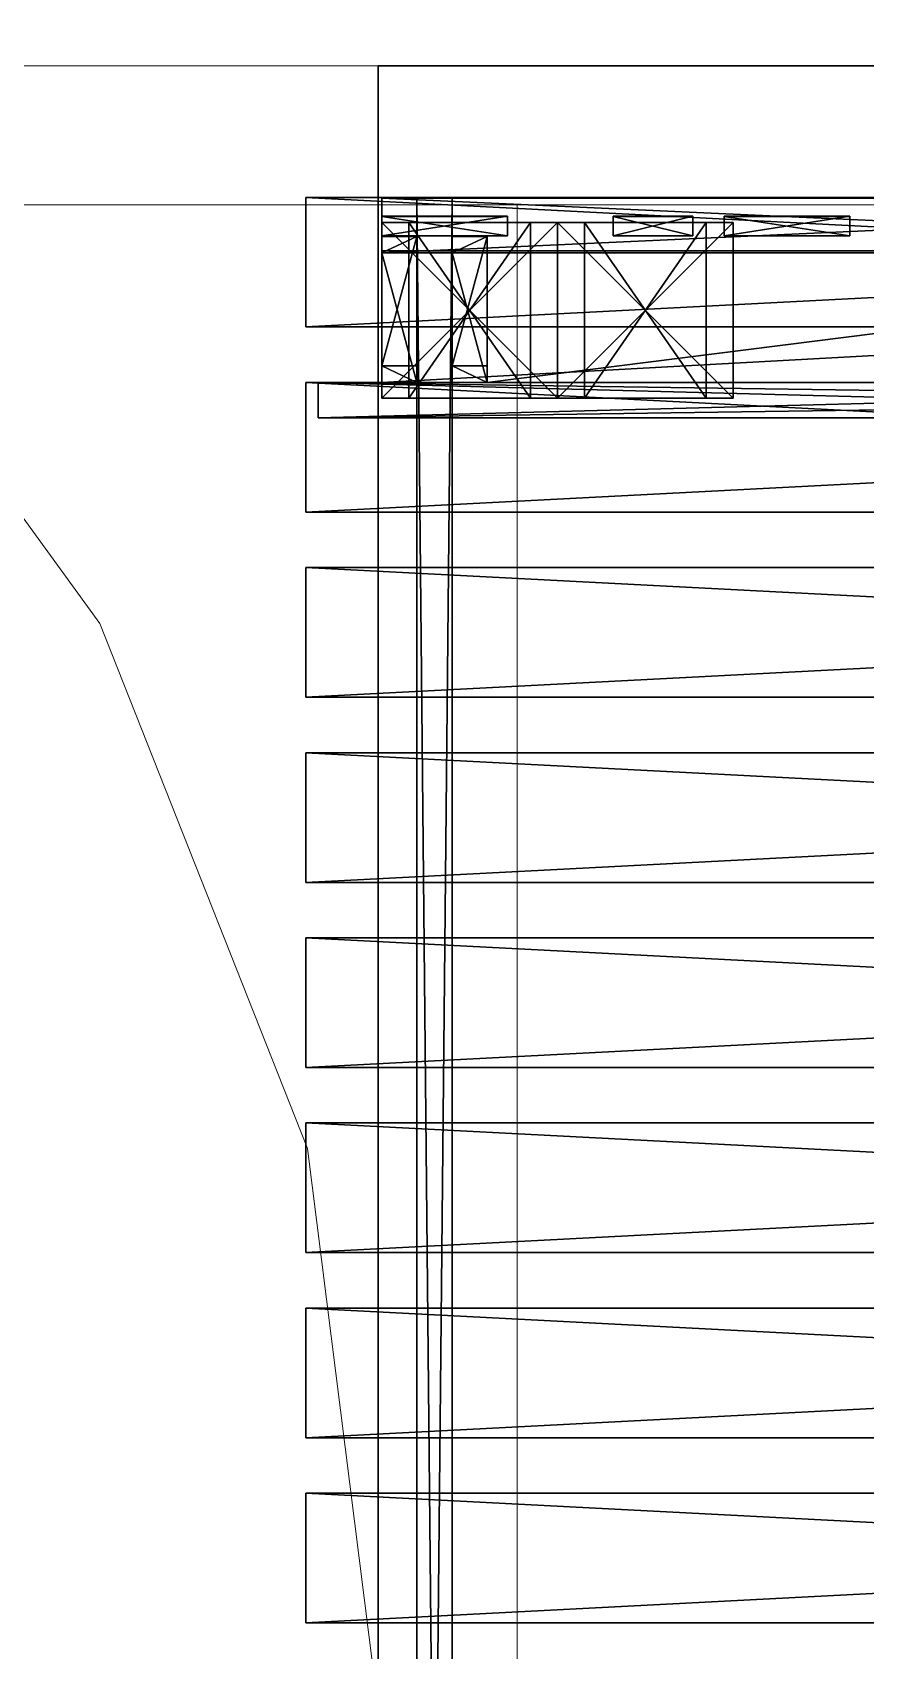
# Model space of a CAD drawing. Header units: centimetres. Extents: x 402 to 3875, y 442 to 2267.
# Drawn here: x 1306.9 to 1397, y 1902.4 to 2077.3 of the extents above; entities that cross this region are included whole.
import ezdxf

# ---------------------------------------------------------------- set-up
doc = ezdxf.new("R2010")
doc.units = ezdxf.units.CM
doc.layers.get('0').update_dxf_attribs({"true_color": 0xff5454})
for name, color, linetype in [('Columns of the Existing Mesh Walls', 250, 'Continuous'), ('Floor Area (Red Dust)', 250, 'Continuous'), ('Ground Wooden Structure Systems', 250, 'Continuous'), ('Plan', 250, 'Continuous'), ('Roof Systems', 250, 'Continuous'), ('Sliding Frames (window like)', 250, 'Continuous')]:
    doc.layers.add(name, color=color, linetype=linetype)
doc.layers.get('0').off()

# ---------------------------------------------------------------- blocks, each defined once
blk = doc.blocks.new('Component_1')
for p, q in [((0, -12), (0, 258.82)), ((0, -12, 2.7), (0, 258.82, 2.7)), ((14, 258.82), (14, -12)), ((14, 258.82, 2.7), (14, -12, 2.7)), ((14, -12), (0, -12)), ((14, -12, 2.7), (0, -12, 2.7)), ((0, -12), (0, -12, 2.7)), ((14, -12), (14, -12, 2.7))]:
    blk.add_line(p, q)
mesh = blk.add_polyface()
corners = [(14, 258.82), (0, -12), (0, 258.82), (14, -12)]
mesh.append_faces([[corners[k] for k in face] for face in [(0, 1, 2), (1, 0, 3)]], dxfattribs={"vtx0": -1})
mesh = blk.add_polyface()
corners = [(0, 258.82, 2.7), (0, -12), (0, -12, 2.7), (0, 258.82)]
mesh.append_faces([[corners[k] for k in face] for face in [(0, 1, 2), (1, 0, 3)]], dxfattribs={"vtx0": -1})
at = {"color": 250, "true_color": 0x3a3a3a}
mesh = blk.add_polyface(dxfattribs=at)
corners = [(14, -12, 2.7), (0, 258.82, 2.7), (0, -12, 2.7), (14, 258.82, 2.7)]
mesh.append_faces([[corners[k] for k in face] for face in [(0, 1, 2), (1, 0, 3)]], dxfattribs={"vtx0": -1, "color": 250})
mesh = blk.add_polyface()
corners = [(14, 258.82), (14, -12, 2.7), (14, -12), (14, 258.82, 2.7)]
mesh.append_faces([[corners[k] for k in face] for face in [(0, 1, 2), (1, 0, 3)]], dxfattribs={"vtx0": -1})
mesh = blk.add_polyface()
corners = [(14, -12, 2.7), (0, -12), (14, -12), (0, -12, 2.7)]
mesh.append_faces([[corners[k] for k in face] for face in [(0, 1, 2), (1, 0, 3)]], dxfattribs={"vtx0": -1})
blk = doc.blocks.new('Group_16')
for p, q in [((570, 260), (145.55, 260)), ((570, 0), (570, 260))]:
    blk.add_line(p, q)
mesh = blk.add_polyface()
corners = [(145.55, 260), (570, 0), (21.2, 0), (570, 260)]
mesh.append_faces([[corners[k] for k in face] for face in [(0, 1, 2), (1, 0, 3)]], dxfattribs={"vtx0": -1})
blk = doc.blocks.new('Group_29')
for p, q in [((-115.18, 0, 10.55), (-115.18, 3.8, 10.55)), ((-115.18, 0, -3.5), (-115.18, 3.8, -3.5)), ((-115.18, 3.8, -3.5), (270.89, 3.8, -3.5)), ((-115.18, 3.8, 10.55), (-115.18, 3.8, -3.5)), ((270.89, 3.8, 10.55), (-115.18, 3.8, 10.55)), ((-115.18, 0, -3.5), (270.89, 0, -3.5)), ((270.89, 0, 10.55), (-115.18, 0, 10.55)), ((-115.18, 0, 10.55), (-115.18, 0, -3.5))]:
    blk.add_line(p, q)
mesh = blk.add_polyface()
corners = [(270.89, 3.8, -3.5), (-115.18, 0, -3.5), (-115.18, 3.8, -3.5), (270.89, 0, -3.5)]
mesh.append_faces([[corners[k] for k in face] for face in [(0, 1, 2), (1, 0, 3)]], dxfattribs={"vtx0": -1})
mesh = blk.add_polyface()
corners = [(-115.18, 3.8, 10.55), (270.89, 3.8, -3.5), (-115.18, 3.8, -3.5), (270.89, 3.8, 10.55)]
mesh.append_faces([[corners[k] for k in face] for face in [(0, 1, 2), (1, 0, 3)]], dxfattribs={"vtx0": -1})
mesh = blk.add_polyface()
corners = [(270.89, 0, 10.55), (-115.18, 3.8, 10.55), (-115.18, 0, 10.55), (270.89, 3.8, 10.55)]
mesh.append_faces([[corners[k] for k in face] for face in [(0, 1, 2), (1, 0, 3)]], dxfattribs={"vtx0": -1})
mesh = blk.add_polyface()
corners = [(-115.18, 3.8, 10.55), (-115.18, 0, -3.5), (-115.18, 0, 10.55), (-115.18, 3.8, -3.5)]
mesh.append_faces([[corners[k] for k in face] for face in [(0, 1, 2), (1, 0, 3)]], dxfattribs={"vtx0": -1})
mesh = blk.add_polyface()
corners = [(270.89, 0, 10.55), (-115.18, 0, -3.5), (270.89, 0, -3.5), (-115.18, 0, 10.55)]
mesh.append_faces([[corners[k] for k in face] for face in [(0, 1, 2), (1, 0, 3)]], dxfattribs={"vtx0": -1})
blk = doc.blocks.new('Group_28')
for p, q in [((0, 254.25, 3.8), (14.22, 254.25, 3.8)), ((0, 0, 3.8), (0, 254.25, 3.8)), ((0, 0), (0, 254.25)), ((0, 254.25), (0, 254.25, 3.8)), ((0, 254.25), (14.22, 254.25)), ((14.22, 254.25), (14.22, 0)), ((14.22, 254.25, 3.8), (14.22, 0, 3.8)), ((14.22, 254.25), (14.22, 254.25, 3.8))]:
    blk.add_line(p, q)
mesh = blk.add_polyface()
corners = [(14.22, 0, 3.8), (0, 254.25, 3.8), (0, 0, 3.8), (14.22, 254.25, 3.8)]
mesh.append_faces([[corners[k] for k in face] for face in [(0, 1, 2), (1, 0, 3)]], dxfattribs={"vtx0": -1})
mesh = blk.add_polyface()
corners = [(0, 254.25, 3.8), (0, 0), (0, 0, 3.8), (0, 254.25)]
mesh.append_faces([[corners[k] for k in face] for face in [(0, 1, 2), (1, 0, 3)]], dxfattribs={"vtx0": -1})
mesh = blk.add_polyface()
corners = [(0, 254.25), (14.22, 0), (0, 0), (14.22, 254.25)]
mesh.append_faces([[corners[k] for k in face] for face in [(0, 1, 2), (1, 0, 3)]], dxfattribs={"vtx0": -1})
mesh = blk.add_polyface()
corners = [(0, 254.25), (14.22, 254.25, 3.8), (14.22, 254.25), (0, 254.25, 3.8)]
mesh.append_faces([[corners[k] for k in face] for face in [(0, 1, 2), (1, 0, 3)]], dxfattribs={"vtx0": -1})
mesh = blk.add_polyface()
corners = [(14.22, 254.25), (14.22, 0, 3.8), (14.22, 0), (14.22, 254.25, 3.8)]
mesh.append_faces([[corners[k] for k in face] for face in [(0, 1, 2), (1, 0, 3)]], dxfattribs={"vtx0": -1})
blk = doc.blocks.new('Group_17')
for p, q in [((0, 66.81, 3.8), (14.22, 66.81, 3.8)), ((0, -43.57, 3.8), (0, 66.81, 3.8)), ((0, -43.57), (0, 66.81)), ((0, 66.81), (0, 66.81, 3.8)), ((0, 66.81), (14.22, 66.81)), ((14.22, 66.81), (14.22, -43.57)), ((14.22, 66.81, 3.8), (14.22, -43.57, 3.8)), ((14.22, 66.81), (14.22, 66.81, 3.8)), ((0, -43.57), (0, -43.57, 3.8)), ((14.22, -43.57), (0, -43.57)), ((14.22, -43.57, 3.8), (0, -43.57, 3.8)), ((14.22, -43.57), (14.22, -43.57, 3.8))]:
    blk.add_line(p, q)
mesh = blk.add_polyface()
corners = [(14.22, -43.57, 3.8), (0, 66.81, 3.8), (0, -43.57, 3.8), (14.22, 66.81, 3.8)]
mesh.append_faces([[corners[k] for k in face] for face in [(0, 1, 2), (1, 0, 3)]], dxfattribs={"vtx0": -1})
mesh = blk.add_polyface()
corners = [(0, 66.81, 3.8), (0, -43.57), (0, -43.57, 3.8), (0, 66.81)]
mesh.append_faces([[corners[k] for k in face] for face in [(0, 1, 2), (1, 0, 3)]], dxfattribs={"vtx0": -1})
mesh = blk.add_polyface()
corners = [(0, 66.81), (14.22, -43.57), (0, -43.57), (14.22, 66.81)]
mesh.append_faces([[corners[k] for k in face] for face in [(0, 1, 2), (1, 0, 3)]], dxfattribs={"vtx0": -1})
mesh = blk.add_polyface()
corners = [(0, 66.81), (14.22, 66.81, 3.8), (14.22, 66.81), (0, 66.81, 3.8)]
mesh.append_faces([[corners[k] for k in face] for face in [(0, 1, 2), (1, 0, 3)]], dxfattribs={"vtx0": -1})
mesh = blk.add_polyface()
corners = [(14.22, 66.81), (14.22, -43.57, 3.8), (14.22, -43.57), (14.22, 66.81, 3.8)]
mesh.append_faces([[corners[k] for k in face] for face in [(0, 1, 2), (1, 0, 3)]], dxfattribs={"vtx0": -1})
mesh = blk.add_polyface()
corners = [(14.22, -43.57, 3.8), (0, -43.57), (14.22, -43.57), (0, -43.57, 3.8)]
mesh.append_faces([[corners[k] for k in face] for face in [(0, 1, 2), (1, 0, 3)]], dxfattribs={"vtx0": -1})
blk = doc.blocks.new('Group_4')
for p, q in [((19, 19, -9), (0, 19, -9)), ((0, 19, -9), (0, 19, 10)), ((19, 19, 10), (0, 19, 10)), ((0, 19, -9), (0, 0, -9)), ((0, 19, 10), (0, 0, 10)), ((19, 19, -9), (19, 19, 10)), ((19, 0, -9), (19, 19, -9)), ((19, 0, 10), (19, 19, 10)), ((0, 16.08, 7.08), (0, 2.92, 7.08)), ((0, 2.92, -6.08), (0, 16.08, -6.08)), ((0, 16.08, -6.08), (0, 16.08, 7.08)), ((19, 16.08, 7.08), (0, 16.08, 7.08)), ((19, 16.08, -6.08), (0, 16.08, -6.08)), ((19, 16.08, -6.08), (19, 16.08, 7.08)), ((19, 16.08, 7.08), (19, 2.92, 7.08)), ((19, 2.92, -6.08), (19, 16.08, -6.08)), ((0, 2.92, 7.08), (0, 2.92, -6.08)), ((19, 2.92, 7.08), (0, 2.92, 7.08)), ((19, 2.92, -6.08), (0, 2.92, -6.08)), ((19, 2.92, 7.08), (19, 2.92, -6.08)), ((0, 0, 10), (19, 0, 10)), ((0, 0, -9), (19, 0, -9)), ((0, 0, -9), (0, 0, 10)), ((19, 0, -9), (19, 0, 10))]:
    blk.add_line(p, q)
mesh = blk.add_polyface()
corners = [(0, 19, 10), (19, 19, -9), (0, 19, -9), (19, 19, 10)]
mesh.append_faces([[corners[k] for k in face] for face in [(0, 1, 2), (1, 0, 3)]], dxfattribs={"vtx0": -1})
mesh = blk.add_polyface()
corners = [(19, 0, 10), (0, 19, 10), (0, 0, 10), (19, 19, 10)]
mesh.append_faces([[corners[k] for k in face] for face in [(0, 1, 2), (1, 0, 3)]], dxfattribs={"vtx0": -1})
mesh = blk.add_polyface()
corners = [(19, 19, -9), (0, 0, -9), (0, 19, -9), (19, 0, -9)]
mesh.append_faces([[corners[k] for k in face] for face in [(0, 1, 2), (1, 0, 3)]], dxfattribs={"vtx0": -1})
mesh = blk.add_polyface()
corners = [(0, 0, 10), (0, 2.92, 7.08), (0, 0, -9), (0, 19, 10), (0, 16.08, 7.08), (0, 16.08, -6.08), (0, 2.92, -6.08), (0, 19, -9)]
mesh.append_faces([[corners[k] for k in face] for face in [(0, 1, 2), (1, 3, 4), (4, 3, 5), (2, 6, 7), (6, 2, 1), (7, 5, 3)]], dxfattribs={"vtx0": -1, "vtx1": -1})
mesh.append_faces([[corners[k] for k in face] for face in [(1, 0, 3), (7, 6, 5)]], dxfattribs={"vtx0": -1, "vtx2": -1})
mesh = blk.add_polyface()
corners = [(19, 0, -9), (19, 2.92, -6.08), (19, 0, 10), (19, 19, -9), (19, 16.08, -6.08), (19, 16.08, 7.08), (19, 2.92, 7.08), (19, 19, 10)]
mesh.append_faces([[corners[k] for k in face] for face in [(0, 1, 2), (1, 3, 4), (4, 3, 5), (2, 6, 7), (6, 2, 1), (7, 5, 3)]], dxfattribs={"vtx0": -1, "vtx1": -1})
mesh.append_faces([[corners[k] for k in face] for face in [(1, 0, 3), (7, 6, 5)]], dxfattribs={"vtx0": -1, "vtx2": -1})
mesh = blk.add_polyface()
corners = [(19, 16.08, 7.08), (0, 2.92, 7.08), (0, 16.08, 7.08), (19, 2.92, 7.08)]
mesh.append_faces([[corners[k] for k in face] for face in [(0, 1, 2), (1, 0, 3)]], dxfattribs={"vtx0": -1})
mesh = blk.add_polyface()
corners = [(19, 2.92, -6.08), (0, 16.08, -6.08), (0, 2.92, -6.08), (19, 16.08, -6.08)]
mesh.append_faces([[corners[k] for k in face] for face in [(0, 1, 2), (1, 0, 3)]], dxfattribs={"vtx0": -1})
mesh = blk.add_polyface()
corners = [(19, 16.08, 7.08), (0, 16.08, -6.08), (19, 16.08, -6.08), (0, 16.08, 7.08)]
mesh.append_faces([[corners[k] for k in face] for face in [(0, 1, 2), (1, 0, 3)]], dxfattribs={"vtx0": -1})
mesh = blk.add_polyface()
corners = [(0, 2.92, 7.08), (19, 2.92, -6.08), (0, 2.92, -6.08), (19, 2.92, 7.08)]
mesh.append_faces([[corners[k] for k in face] for face in [(0, 1, 2), (1, 0, 3)]], dxfattribs={"vtx0": -1})
mesh = blk.add_polyface()
corners = [(19, 0, 10), (0, 0, -9), (19, 0, -9), (0, 0, 10)]
mesh.append_faces([[corners[k] for k in face] for face in [(0, 1, 2), (1, 0, 3)]], dxfattribs={"vtx0": -1})
blk = doc.blocks.new('Group_1')
at = {"layer": 'Columns of the Existing Mesh Walls', "color": 250, "lineweight": 20}
for points in [[(65.87, 2742.5, 0), (65.87, 2.5, 0)], [(80.87, 2742.5, 0), (80.87, 2.5, 0)]]:
    blk.add_polyline3d(points, dxfattribs=at)
at = {"layer": 'Floor Area (Red Dust)', "lineweight": 5}
for points in [[(614.67, 1202.5, 0), (65.87, 1202.5, 0), (65.87, 942.5, 0), (490.32, 942.5, 0), (614.67, 1202.5, 0)], [(590.87, 1187.5, 0), (80.87, 1187.5, 0), (80.87, 957.5, 0), (480.87, 957.5, 0), (590.87, 1187.5, 0)]]:
    blk.add_polyline3d(points, close=True, dxfattribs=at)
blk.add_polyline3d([(409.96, 876.54, 0), (360.61, 912.4, 0), (303.89, 934.85, 0), (243.37, 942.5, 0), (243.37, 942.5, 0), (182.84, 934.85, 0), (126.12, 912.4, 0), (76.77, 876.54, 0)], dxfattribs=at)
blk = doc.blocks.new('Group_52')
for p, q in [((19.4, 3.8, 322.67), (5.62, 3.8, 320.24)), ((5.62, 0, 320.24), (5.62, 3.8, 320.24)), ((5.62, 3.8, 320.24), (62.08, 3.8)), ((76.3, 3.8), (19.4, 3.8, 322.67)), ((19.4, 0, 322.67), (19.4, 3.8, 322.67)), ((62.08, 0), (62.08, 3.8)), ((62.08, 3.8), (76.3, 3.8)), ((76.3, 0), (76.3, 3.8)), ((5.62, 0, 320.24), (62.08, 0)), ((19.4, 0, 322.67), (5.62, 0, 320.24)), ((76.3, 0), (19.4, 0, 322.67)), ((62.08, 0), (76.3, 0))]:
    blk.add_line(p, q)
mesh = blk.add_polyface()
corners = [(5.62, 3.8, 320.24), (62.08, 0), (5.62, 0, 320.24), (62.08, 3.8)]
mesh.append_faces([[corners[k] for k in face] for face in [(0, 1, 2), (1, 0, 3)]], dxfattribs={"vtx0": -1})
mesh = blk.add_polyface()
corners = [(19.4, 0, 322.67), (5.62, 3.8, 320.24), (5.62, 0, 320.24), (19.4, 3.8, 322.67)]
mesh.append_faces([[corners[k] for k in face] for face in [(0, 1, 2), (1, 0, 3)]], dxfattribs={"vtx0": -1})
mesh = blk.add_polyface()
corners = [(5.62, 3.8, 320.24), (76.3, 3.8), (62.08, 3.8), (19.4, 3.8, 322.67)]
mesh.append_faces([[corners[k] for k in face] for face in [(0, 1, 2), (1, 0, 3)]], dxfattribs={"vtx0": -1})
mesh = blk.add_polyface()
corners = [(76.3, 3.8), (19.4, 0, 322.67), (76.3, 0), (19.4, 3.8, 322.67)]
mesh.append_faces([[corners[k] for k in face] for face in [(0, 1, 2), (1, 0, 3)]], dxfattribs={"vtx0": -1})
mesh = blk.add_polyface()
corners = [(76.3, 3.8), (62.08, 0), (62.08, 3.8), (76.3, 0)]
mesh.append_faces([[corners[k] for k in face] for face in [(0, 1, 2), (1, 0, 3)]], dxfattribs={"vtx0": -1})
mesh = blk.add_polyface()
corners = [(76.3, 0), (5.62, 0, 320.24), (62.08, 0), (19.4, 0, 322.67)]
mesh.append_faces([[corners[k] for k in face] for face in [(0, 1, 2), (1, 0, 3)]], dxfattribs={"vtx0": -1})
blk = doc.blocks.new('Group_38')
for p, q in [((-115.18, 0, 10.55), (-115.18, 3.8, 10.55)), ((-115.18, 0, -3.5), (-115.18, 3.8, -3.5)), ((-115.18, 3.8, -3.5), (270.89, 3.8, -3.5)), ((-115.18, 3.8, 10.55), (-115.18, 3.8, -3.5)), ((270.89, 3.8, 10.55), (-115.18, 3.8, 10.55)), ((-115.18, 0, -3.5), (270.89, 0, -3.5)), ((270.89, 0, 10.55), (-115.18, 0, 10.55)), ((-115.18, 0, 10.55), (-115.18, 0, -3.5))]:
    blk.add_line(p, q)
mesh = blk.add_polyface()
corners = [(270.89, 3.8, -3.5), (-115.18, 0, -3.5), (-115.18, 3.8, -3.5), (270.89, 0, -3.5)]
mesh.append_faces([[corners[k] for k in face] for face in [(0, 1, 2), (1, 0, 3)]], dxfattribs={"vtx0": -1})
mesh = blk.add_polyface()
corners = [(-115.18, 3.8, 10.55), (270.89, 3.8, -3.5), (-115.18, 3.8, -3.5), (270.89, 3.8, 10.55)]
mesh.append_faces([[corners[k] for k in face] for face in [(0, 1, 2), (1, 0, 3)]], dxfattribs={"vtx0": -1})
mesh = blk.add_polyface()
corners = [(270.89, 0, 10.55), (-115.18, 3.8, 10.55), (-115.18, 0, 10.55), (270.89, 3.8, 10.55)]
mesh.append_faces([[corners[k] for k in face] for face in [(0, 1, 2), (1, 0, 3)]], dxfattribs={"vtx0": -1})
mesh = blk.add_polyface()
corners = [(-115.18, 3.8, 10.55), (-115.18, 0, -3.5), (-115.18, 0, 10.55), (-115.18, 3.8, -3.5)]
mesh.append_faces([[corners[k] for k in face] for face in [(0, 1, 2), (1, 0, 3)]], dxfattribs={"vtx0": -1})
mesh = blk.add_polyface()
corners = [(270.89, 0, 10.55), (-115.18, 0, -3.5), (270.89, 0, -3.5), (-115.18, 0, 10.55)]
mesh.append_faces([[corners[k] for k in face] for face in [(0, 1, 2), (1, 0, 3)]], dxfattribs={"vtx0": -1})
blk = doc.blocks.new('Group_6')
for p, q in [((21.48, 3.8, -3.5), (288.74, 3.8, -3.5)), ((288.74, 3.8, 10.55), (21.48, 3.8, 10.55)), ((288.74, 0, -3.5), (288.74, 3.8, -3.5)), ((288.74, 3.8, -3.5), (288.74, 3.8, 10.55)), ((288.74, 0, 10.55), (288.74, 3.8, 10.55)), ((21.48, 0, -3.5), (288.74, 0, -3.5)), ((288.74, 0, 10.55), (21.48, 0, 10.55)), ((288.74, 0, -3.5), (288.74, 0, 10.55))]:
    blk.add_line(p, q)
mesh = blk.add_polyface()
corners = [(288.74, 3.8, -3.5), (21.48, 0, -3.5), (21.48, 3.8, -3.5), (288.74, 0, -3.5)]
mesh.append_faces([[corners[k] for k in face] for face in [(0, 1, 2), (1, 0, 3)]], dxfattribs={"vtx0": -1})
mesh = blk.add_polyface()
corners = [(21.48, 3.8, 10.55), (288.74, 3.8, -3.5), (21.48, 3.8, -3.5), (288.74, 3.8, 10.55)]
mesh.append_faces([[corners[k] for k in face] for face in [(0, 1, 2), (1, 0, 3)]], dxfattribs={"vtx0": -1})
mesh = blk.add_polyface()
corners = [(288.74, 0, 10.55), (21.48, 3.8, 10.55), (21.48, 0, 10.55), (288.74, 3.8, 10.55)]
mesh.append_faces([[corners[k] for k in face] for face in [(0, 1, 2), (1, 0, 3)]], dxfattribs={"vtx0": -1})
mesh = blk.add_polyface()
corners = [(288.74, 3.8, -3.5), (288.74, 0, 10.55), (288.74, 0, -3.5), (288.74, 3.8, 10.55)]
mesh.append_faces([[corners[k] for k in face] for face in [(0, 1, 2), (1, 0, 3)]], dxfattribs={"vtx0": -1})
mesh = blk.add_polyface()
corners = [(288.74, 0, 10.55), (21.48, 0, -3.5), (288.74, 0, -3.5), (21.48, 0, 10.55)]
mesh.append_faces([[corners[k] for k in face] for face in [(0, 1, 2), (1, 0, 3)]], dxfattribs={"vtx0": -1})
blk = doc.blocks.new('Group_7')
for p, q in [((21.48, 3.8, -3.5), (288.74, 3.8, -3.5)), ((288.74, 3.8, 10.55), (21.48, 3.8, 10.55)), ((288.74, 0, -3.5), (288.74, 3.8, -3.5)), ((288.74, 3.8, -3.5), (288.74, 3.8, 10.55)), ((288.74, 0, 10.55), (288.74, 3.8, 10.55)), ((21.48, 0, -3.5), (288.74, 0, -3.5)), ((288.74, 0, 10.55), (21.48, 0, 10.55)), ((288.74, 0, -3.5), (288.74, 0, 10.55))]:
    blk.add_line(p, q)
mesh = blk.add_polyface()
corners = [(288.74, 3.8, -3.5), (21.48, 0, -3.5), (21.48, 3.8, -3.5), (288.74, 0, -3.5)]
mesh.append_faces([[corners[k] for k in face] for face in [(0, 1, 2), (1, 0, 3)]], dxfattribs={"vtx0": -1})
mesh = blk.add_polyface()
corners = [(21.48, 3.8, 10.55), (288.74, 3.8, -3.5), (21.48, 3.8, -3.5), (288.74, 3.8, 10.55)]
mesh.append_faces([[corners[k] for k in face] for face in [(0, 1, 2), (1, 0, 3)]], dxfattribs={"vtx0": -1})
mesh = blk.add_polyface()
corners = [(288.74, 0, 10.55), (21.48, 3.8, 10.55), (21.48, 0, 10.55), (288.74, 3.8, 10.55)]
mesh.append_faces([[corners[k] for k in face] for face in [(0, 1, 2), (1, 0, 3)]], dxfattribs={"vtx0": -1})
mesh = blk.add_polyface()
corners = [(288.74, 3.8, -3.5), (288.74, 0, 10.55), (288.74, 0, -3.5), (288.74, 3.8, 10.55)]
mesh.append_faces([[corners[k] for k in face] for face in [(0, 1, 2), (1, 0, 3)]], dxfattribs={"vtx0": -1})
mesh = blk.add_polyface()
corners = [(288.74, 0, 10.55), (21.48, 0, -3.5), (288.74, 0, -3.5), (21.48, 0, 10.55)]
mesh.append_faces([[corners[k] for k in face] for face in [(0, 1, 2), (1, 0, 3)]], dxfattribs={"vtx0": -1})
blk = doc.blocks.new('Group_3')
for p, q in [((144.55, 0, 10.55), (144.55, 3.8, 10.55)), ((144.55, 0, -3.5), (144.55, 3.8, -3.5)), ((144.55, 3.8, -3.5), (288.74, 3.8, -3.5)), ((144.55, 3.8, 10.55), (144.55, 3.8, -3.5)), ((288.74, 3.8, 10.55), (144.55, 3.8, 10.55)), ((288.74, 0, -3.5), (288.74, 3.8, -3.5)), ((288.74, 3.8, -3.5), (288.74, 3.8, 10.55)), ((288.74, 0, 10.55), (288.74, 3.8, 10.55)), ((144.55, 0, -3.5), (288.74, 0, -3.5)), ((288.74, 0, 10.55), (144.55, 0, 10.55)), ((144.55, 0, 10.55), (144.55, 0, -3.5)), ((288.74, 0, -3.5), (288.74, 0, 10.55))]:
    blk.add_line(p, q)
mesh = blk.add_polyface()
corners = [(288.74, 3.8, -3.5), (144.55, 0, -3.5), (144.55, 3.8, -3.5), (288.74, 0, -3.5)]
mesh.append_faces([[corners[k] for k in face] for face in [(0, 1, 2), (1, 0, 3)]], dxfattribs={"vtx0": -1})
mesh = blk.add_polyface()
corners = [(144.55, 3.8, 10.55), (288.74, 3.8, -3.5), (144.55, 3.8, -3.5), (288.74, 3.8, 10.55)]
mesh.append_faces([[corners[k] for k in face] for face in [(0, 1, 2), (1, 0, 3)]], dxfattribs={"vtx0": -1})
mesh = blk.add_polyface()
corners = [(288.74, 0, 10.55), (144.55, 3.8, 10.55), (144.55, 0, 10.55), (288.74, 3.8, 10.55)]
mesh.append_faces([[corners[k] for k in face] for face in [(0, 1, 2), (1, 0, 3)]], dxfattribs={"vtx0": -1})
mesh = blk.add_polyface()
corners = [(144.55, 3.8, 10.55), (144.55, 0, -3.5), (144.55, 0, 10.55), (144.55, 3.8, -3.5)]
mesh.append_faces([[corners[k] for k in face] for face in [(0, 1, 2), (1, 0, 3)]], dxfattribs={"vtx0": -1})
mesh = blk.add_polyface()
corners = [(288.74, 3.8, -3.5), (288.74, 0, 10.55), (288.74, 0, -3.5), (288.74, 3.8, 10.55)]
mesh.append_faces([[corners[k] for k in face] for face in [(0, 1, 2), (1, 0, 3)]], dxfattribs={"vtx0": -1})
mesh = blk.add_polyface()
corners = [(288.74, 0, 10.55), (144.55, 0, -3.5), (288.74, 0, -3.5), (144.55, 0, 10.55)]
mesh.append_faces([[corners[k] for k in face] for face in [(0, 1, 2), (1, 0, 3)]], dxfattribs={"vtx0": -1})
blk = doc.blocks.new('Group_10')
for p, q in [((0, 0, 3.8), (0, 225.93, 3.8)), ((0, 0), (0, 225.93)), ((9.43, 225.93), (9.43, 0)), ((9.43, 225.93, 3.8), (9.43, 0, 3.8)), ((0, 0), (0, 0, 3.8)), ((9.43, 0), (0, 0)), ((9.43, 0, 3.8), (0, 0, 3.8)), ((9.43, 0), (9.43, 0, 3.8))]:
    blk.add_line(p, q)
mesh = blk.add_polyface()
corners = [(9.43, 0, 3.8), (0, 225.93, 3.8), (0, 0, 3.8), (9.43, 225.93, 3.8)]
mesh.append_faces([[corners[k] for k in face] for face in [(0, 1, 2), (1, 0, 3)]], dxfattribs={"vtx0": -1})
mesh = blk.add_polyface()
corners = [(0, 225.93, 3.8), (0, 0), (0, 0, 3.8), (0, 225.93)]
mesh.append_faces([[corners[k] for k in face] for face in [(0, 1, 2), (1, 0, 3)]], dxfattribs={"vtx0": -1})
mesh = blk.add_polyface()
corners = [(9.43, 225.93), (0, 0), (0, 225.93), (9.43, 0)]
mesh.append_faces([[corners[k] for k in face] for face in [(0, 1, 2), (1, 0, 3)]], dxfattribs={"vtx0": -1})
mesh = blk.add_polyface()
corners = [(9.43, 225.93), (9.43, 0, 3.8), (9.43, 0), (9.43, 225.93, 3.8)]
mesh.append_faces([[corners[k] for k in face] for face in [(0, 1, 2), (1, 0, 3)]], dxfattribs={"vtx0": -1})
mesh = blk.add_polyface()
corners = [(9.43, 0), (0, 0, 3.8), (0, 0), (9.43, 0, 3.8)]
mesh.append_faces([[corners[k] for k in face] for face in [(0, 1, 2), (1, 0, 3)]], dxfattribs={"vtx0": -1})
blk = doc.blocks.new('Group_56')
for p, q in [((0, 13.61, 114.43), (0, 0, 114.43)), ((20.18, 13.61), (0, 13.61, 114.43)), ((2.07, 13.61, 114.8), (0, 13.61, 114.43)), ((2.07, 13.61, 114.8), (2.07, 0, 114.8)), ((22.25, 13.61, 0.36), (2.07, 13.61, 114.8)), ((20.18, 0), (20.18, 13.61)), ((22.25, 13.61, 0.36), (20.18, 13.61)), ((22.25, 0, 0.36), (22.25, 13.61, 0.36)), ((0, 0, 114.43), (20.18, 0)), ((2.07, 0, 114.8), (0, 0, 114.43)), ((2.07, 0, 114.8), (22.25, 0, 0.36)), ((22.25, 0, 0.36), (20.18, 0))]:
    blk.add_line(p, q)
mesh = blk.add_polyface()
corners = [(0, 0, 114.43), (20.18, 13.61), (20.18, 0), (0, 13.61, 114.43)]
mesh.append_faces([[corners[k] for k in face] for face in [(0, 1, 2), (1, 0, 3)]], dxfattribs={"vtx0": -1})
mesh = blk.add_polyface()
corners = [(2.07, 0, 114.8), (0, 13.61, 114.43), (0, 0, 114.43), (2.07, 13.61, 114.8)]
mesh.append_faces([[corners[k] for k in face] for face in [(0, 1, 2), (1, 0, 3)]], dxfattribs={"vtx0": -1})
mesh = blk.add_polyface()
corners = [(0, 13.61, 114.43), (22.25, 13.61, 0.36), (20.18, 13.61), (2.07, 13.61, 114.8)]
mesh.append_faces([[corners[k] for k in face] for face in [(0, 1, 2), (1, 0, 3)]], dxfattribs={"vtx0": -1})
mesh = blk.add_polyface()
corners = [(22.25, 13.61, 0.36), (2.07, 0, 114.8), (22.25, 0, 0.36), (2.07, 13.61, 114.8)]
mesh.append_faces([[corners[k] for k in face] for face in [(0, 1, 2), (1, 0, 3)]], dxfattribs={"vtx0": -1})
mesh = blk.add_polyface()
corners = [(22.25, 13.61, 0.36), (20.18, 0), (20.18, 13.61), (22.25, 0, 0.36)]
mesh.append_faces([[corners[k] for k in face] for face in [(0, 1, 2), (1, 0, 3)]], dxfattribs={"vtx0": -1})
mesh = blk.add_polyface()
corners = [(22.25, 0, 0.36), (0, 0, 114.43), (20.18, 0), (2.07, 0, 114.8)]
mesh.append_faces([[corners[k] for k in face] for face in [(0, 1, 2), (1, 0, 3)]], dxfattribs={"vtx0": -1})
blk = doc.blocks.new('Group_14')
for p, q in [((0, 13.61, 114.43), (0, 5, 114.43)), ((20.18, 13.61), (0, 13.61, 114.43)), ((2.07, 13.61, 114.8), (0, 13.61, 114.43)), ((2.07, 13.61, 114.8), (2.07, 5, 114.8)), ((22.25, 13.61, 0.36), (2.07, 13.61, 114.8)), ((20.18, 5), (20.18, 13.61)), ((22.25, 13.61, 0.36), (20.18, 13.61)), ((22.25, 5, 0.36), (22.25, 13.61, 0.36)), ((0, 5, 114.43), (20.18, 5)), ((2.07, 5, 114.8), (0, 5, 114.43)), ((2.07, 5, 114.8), (22.25, 5, 0.36)), ((22.25, 5, 0.36), (20.18, 5))]:
    blk.add_line(p, q)
mesh = blk.add_polyface()
corners = [(0, 5, 114.43), (20.18, 13.61), (20.18, 5), (0, 13.61, 114.43)]
mesh.append_faces([[corners[k] for k in face] for face in [(0, 1, 2), (1, 0, 3)]], dxfattribs={"vtx0": -1})
mesh = blk.add_polyface()
corners = [(2.07, 5, 114.8), (0, 13.61, 114.43), (0, 5, 114.43), (2.07, 13.61, 114.8)]
mesh.append_faces([[corners[k] for k in face] for face in [(0, 1, 2), (1, 0, 3)]], dxfattribs={"vtx0": -1})
mesh = blk.add_polyface()
corners = [(0, 13.61, 114.43), (22.25, 13.61, 0.36), (20.18, 13.61), (2.07, 13.61, 114.8)]
mesh.append_faces([[corners[k] for k in face] for face in [(0, 1, 2), (1, 0, 3)]], dxfattribs={"vtx0": -1})
mesh = blk.add_polyface()
corners = [(22.25, 13.61, 0.36), (2.07, 5, 114.8), (22.25, 5, 0.36), (2.07, 13.61, 114.8)]
mesh.append_faces([[corners[k] for k in face] for face in [(0, 1, 2), (1, 0, 3)]], dxfattribs={"vtx0": -1})
mesh = blk.add_polyface()
corners = [(22.25, 13.61, 0.36), (20.18, 5), (20.18, 13.61), (22.25, 5, 0.36)]
mesh.append_faces([[corners[k] for k in face] for face in [(0, 1, 2), (1, 0, 3)]], dxfattribs={"vtx0": -1})
mesh = blk.add_polyface()
corners = [(22.25, 5, 0.36), (0, 5, 114.43), (20.18, 5), (2.07, 5, 114.8)]
mesh.append_faces([[corners[k] for k in face] for face in [(0, 1, 2), (1, 0, 3)]], dxfattribs={"vtx0": -1})
blk = doc.blocks.new('Group_15')
at = {"color": 31, "true_color": 0xffcc99, "xscale": 0.6271799220737199, "yscale": 0.5745582248511836}
for p in [(0, 0, 120), (0, 0)]:
    blk.add_blockref('Group_10', p, dxfattribs=at)
at = {"color": 250, "true_color": 0x3a3a3a, "extrusion": (0.173648, -2.81947e-19, 0.984808), "rotation": 270}
for name, p in [('Group_56', (37, 18.91, 4.08)), ('Group_14', (20, 18.91, 4.08)), ('Group_56', (0, 18.91, 4.08))]:
    blk.add_blockref(name, p, dxfattribs=at)

msp = doc.modelspace()

# ---------------------------------------------------------------- block references
at = {"layer": 'Columns of the Existing Mesh Walls', "lineweight": 20, "rotation": 270}
msp.add_blockref('Group_1', (401.81, 2139.52), dxfattribs=at)
at = {"layer": 'Floor Area (Red Dust)', "lineweight": 15, "rotation": 89.99999999999999}
for p in [(1363.69, 2037.74), (1382.69, 2037.74)]:
    msp.add_blockref('Group_4', p, dxfattribs=at)
at = {"layer": 'Ground Wooden Structure Systems', "lineweight": 15, "yscale": 1.021111111111111, "rotation": 89.99999999999999}
for name, p in [('Group_28', (1604.31, 2039.44, 10)), ('Group_17', (1424.31, 2039.44, 13.8))]:
    msp.add_blockref(name, p, dxfattribs=at)
at = {"layer": 'Plan', "lineweight": 15, "rotation": 89.99999999999999}
msp.add_blockref('Group_16', (1604.31, 1503.65), dxfattribs=at)
at = {"layer": 'Plan', "lineweight": 15, "extrusion": (0, 0, -1), "xscale": 1.008403495039375, "zscale": -1, "rotation": 270}
for name, p in [('Group_29', (-1352.29, 1943.29, -305.77)), ('Group_38', (-1352.29, 1943.29, -277.67)), ('Group_38', (-1352.29, 1943.29, -17.34)), ('Group_29', (-1352.29, 1943.29, -333.87))]:
    msp.add_blockref(name, p, dxfattribs=at)
at = {"layer": 'Plan', "lineweight": 15, "extrusion": (4.21999e-17, 0.176415, 0.984316), "xscale": 1.000499707894264, "zscale": 1.015949151628763, "rotation": 270}
for p in [(-1348.49, -1942.89, 373.41), (-1356.09, -1942.89, 373.41)]:
    msp.add_blockref('Group_52', p, dxfattribs=at)
at = {"layer": 'Plan', "lineweight": 15, "extrusion": (0, 0, -1), "xscale": 1.008403495039375, "zscale": -1}
msp.add_blockref('Group_6', (-1628.97, 2035.64, -319.82), dxfattribs=at)
at = {"layer": 'Roof Systems', "lineweight": 20, "rotation": 270}
msp.add_blockref('Group_15', (1344.69, 2059.35, 90.55), dxfattribs=at)
at = {"layer": 'Roof Systems', "lineweight": 25, "rotation": 270}
for p in [(1348.49, 2059.44, 344.42), (1348.49, 2039.44, 344.42), (1348.49, 2019.44, 344.42), (1348.49, 1999.44, 344.42), (1348.49, 1979.44, 344.42), (1348.49, 1959.44, 344.42), (1348.49, 1939.44, 344.42), (1348.49, 1919.44, 344.42)]:
    msp.add_blockref('Component_1', p, dxfattribs=at)
at = {"layer": 'Roof Systems', "lineweight": 25, "extrusion": (0, 0, -1), "xscale": 1.008403495039375, "zscale": -1, "rotation": 270}
msp.add_blockref('Group_38', (-1352.29, 1943.29, -249.57), dxfattribs=at)
at = {"layer": 'Sliding Frames (window like)', "lineweight": 20, "extrusion": (0, 0, -1), "xscale": 1.008403495039375, "zscale": -1}
for name, p in [('Group_7', (-1628.97, 2035.64, -291.72)), ('Group_3', (-1628.97, 2035.64, -263.62))]:
    msp.add_blockref(name, p, dxfattribs=at)

doc.saveas('drawing.dxf')
